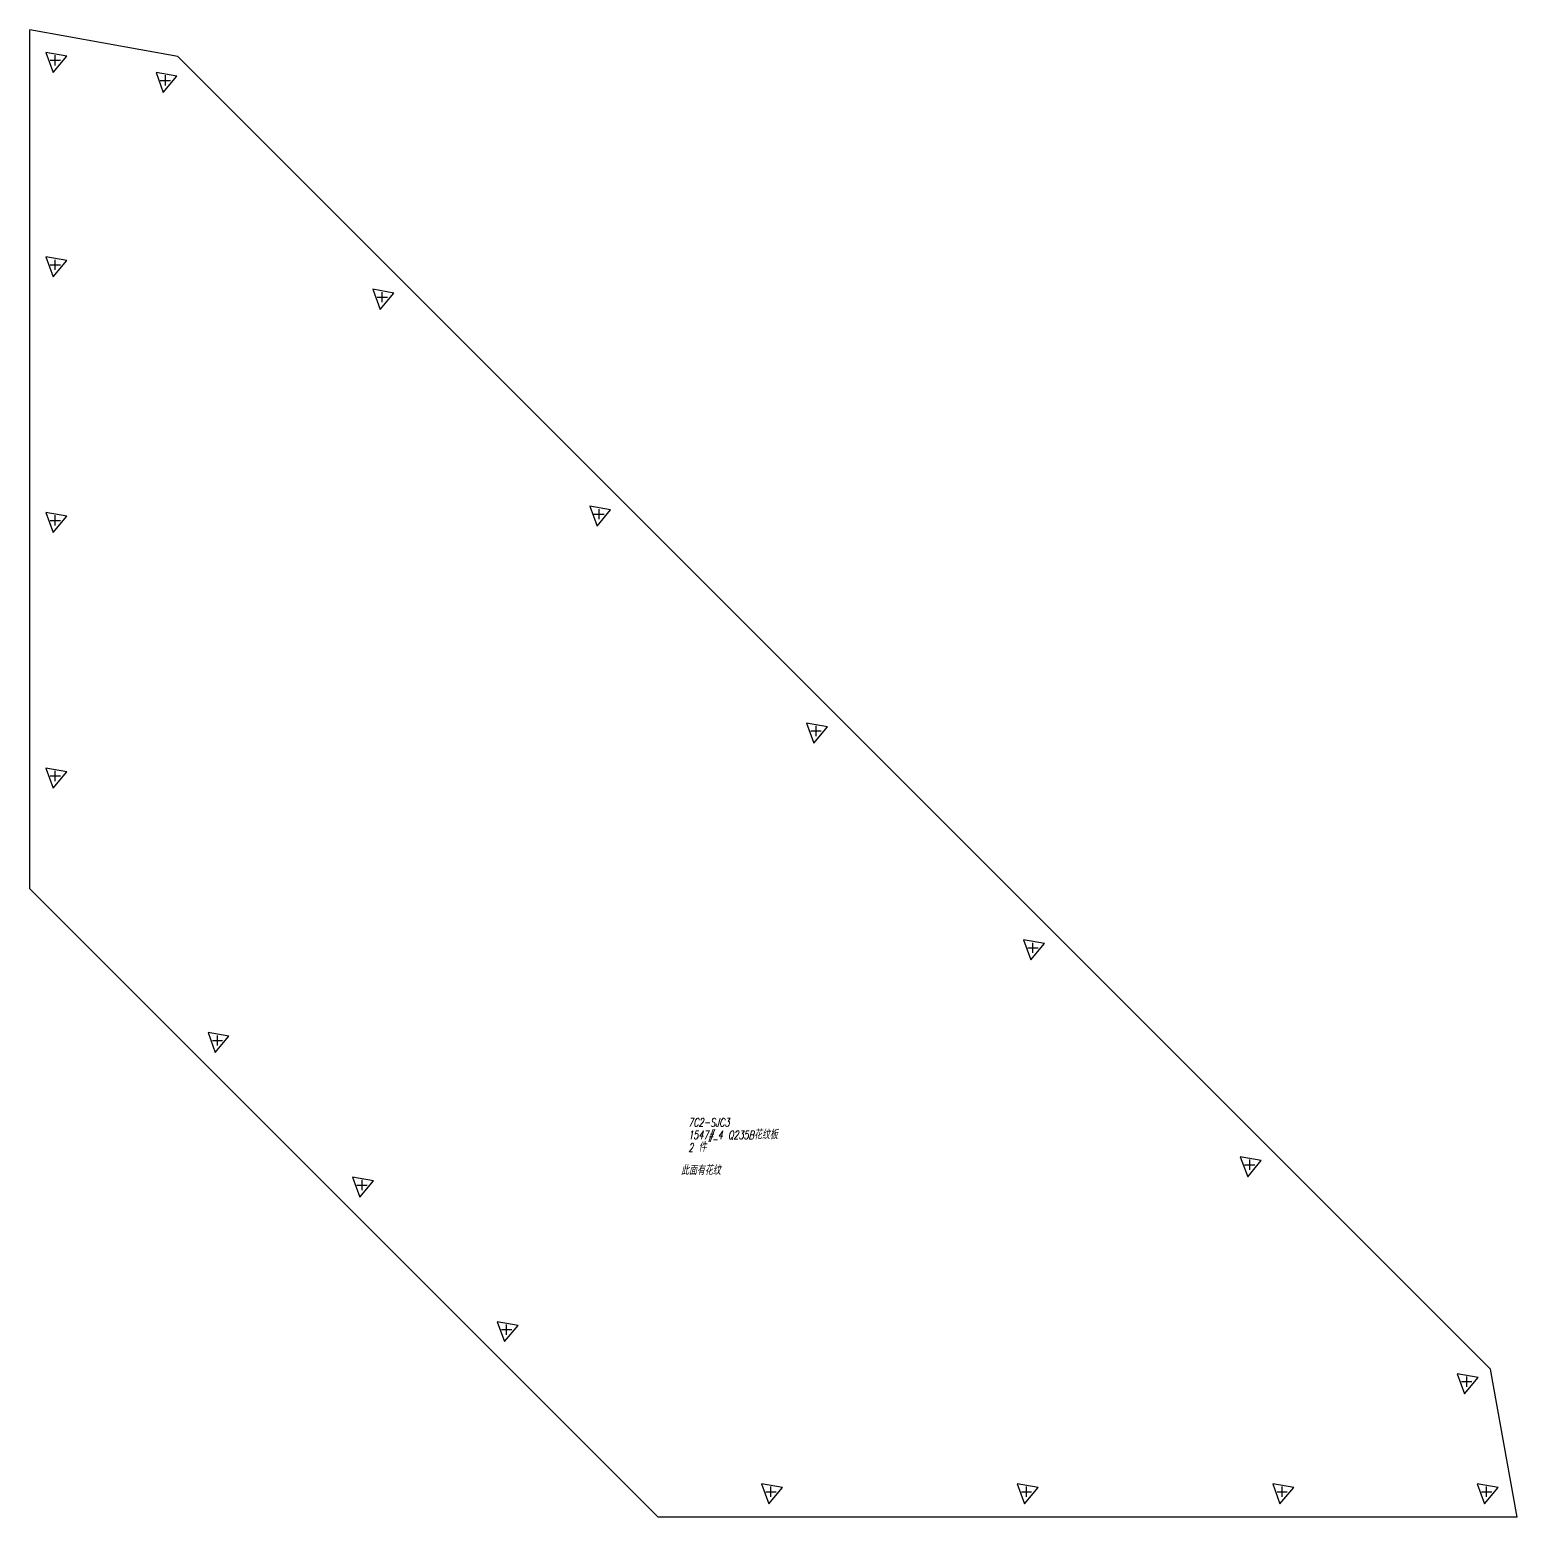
# Model space of a CAD drawing. Header units: millimetres. Extents: x -70.1 to 12, y -14.6 to 1.8.
# Drawn here: x -1.603 to -0.148, y -3.939 to -2.484 of the extents above; entities that cross this region are included whole.
import ezdxf

# ---------------------------------------------------------------- set-up
doc = ezdxf.new("R2010")
doc.units = ezdxf.units.MM
doc.header["$LTSCALE"] = 0.035
doc.header["$PDMODE"] = 2
doc.header["$PDSIZE"] = 0.005
for name, color, linetype in [('22', 7, 'Continuous'), ('7', 7, 'Continuous'), ('文字', 100, 'Continuous'), ('标注', 132, 'Continuous'), ('签名', 141, 'Continuous')]:
    doc.layers.add(name, color=color, linetype=linetype)
doc.styles.add('HZ', font='txt.shx', dxfattribs={"width": 0.7, "oblique": 12, "bigfont": 'hztxt.shx'})

msp = doc.modelspace()

# ---------------------------------------------------------------- linework, layer by layer
at = {"layer": '22', "color": 132, "extrusion": (1, 7.94184e-08, 3.44505e-16)}
msp.add_line((-1.4581, -2.5107, 0), (-1.6029, -2.4844, 0), dxfattribs=at)
at = {"layer": '22', "color": 132}
msp.add_line((-0.1479, -3.9393, -0.0003), (-0.1742, -3.7945, 0), dxfattribs=at)
at = {"layer": '7', "color": 1, "extrusion": (-0.000972221, -3.38445e-05, -1)}
msp.add_line((-1.6029, -3.3248, 0), (-1.6029, -2.4844), dxfattribs=at)
at = {"layer": '7', "color": 1, "extrusion": (1.96417e-05, 1.96417e-05, -1)}
msp.add_line((-1.4581, -2.5107, 0), (-0.1742, -3.7945, 0), dxfattribs=at)
at = {"layer": '7', "color": 1, "extrusion": (0.000694624, 0.000641016, 1)}
msp.add_line((-1.6029, -3.3248, 0), (-0.9882, -3.9394, 0), dxfattribs=at)
at = {"layer": '7', "color": 1, "extrusion": (3.3846e-05, -0.001028, -0.999999)}
msp.add_line((-0.1479, -3.9393, 0), (-0.9882, -3.9394, 0), dxfattribs=at)
at = {"layer": '标注', "color": 1}
for points, elevation in [([(-1.58, -2.5262), (-1.5666, -2.5102), (-1.5871, -2.5066)], 0), ([(-1.4723, -2.5457), (-1.4589, -2.5298), (-1.4794, -2.5262)], 0), ([(-1.58, -2.7262), (-1.5666, -2.7102), (-1.5871, -2.7066)], 0), ([(-1.2602, -2.7579), (-1.2468, -2.7419), (-1.2673, -2.7383)], 0), ([(-1.048, -2.97), (-1.0347, -2.9541), (-1.0552, -2.9505)], 0), ([(-1.58, -2.9762), (-1.5666, -2.9602), (-1.5871, -2.9566)], 0), ([(-0.8359, -3.1821), (-0.8226, -3.1662), (-0.843, -3.1626)], 0), ([(-1.58, -3.2262), (-1.5666, -3.2102), (-1.5871, -3.2066)], 0), ([(-0.6238, -3.3942), (-0.6104, -3.3783), (-0.6309, -3.3747)], 0), ([(-1.4214, -3.4848), (-1.4081, -3.4689), (-1.4285, -3.4653)], 0.0015), ([(-0.4116, -3.6064), (-0.3983, -3.5905), (-0.4188, -3.5869)], 0), ([(-1.28, -3.6262), (-1.2666, -3.6103), (-1.2871, -3.6067)], 0.0015), ([(-1.1386, -3.7676), (-1.1252, -3.7517), (-1.1457, -3.7481)], 0.0015), ([(-0.1995, -3.8185), (-0.1862, -3.8026), (-0.2066, -3.799)], 0), ([(-0.88, -3.9262), (-0.8666, -3.9103), (-0.8871, -3.9067)], 0), ([(-0.63, -3.9262), (-0.6166, -3.9103), (-0.6371, -3.9067)], 0), ([(-0.38, -3.9262), (-0.3666, -3.9103), (-0.3871, -3.9067)], 0), ([(-0.18, -3.9262), (-0.1666, -3.9103), (-0.1871, -3.9067)], -0.0002)]:
    msp.add_lwpolyline(points, close=True, dxfattribs=dict(at, elevation=elevation))
at = {"layer": '签名', "color": 1}
for p in [(-1.5779, -2.5143, 0), (-1.4702, -2.5339, 0), (-1.5779, -2.7143, 0), (-1.2581, -2.746, 0), (-1.046, -2.9582, 0), (-1.5779, -2.9643, 0), (-0.8338, -3.1703, 0), (-1.5779, -3.2143, 0), (-0.6217, -3.3824, 0), (-1.4193, -3.473, 0.0015), (-0.4096, -3.5946, 0), (-1.2779, -3.6144, 0.0015), (-1.1365, -3.7558, 0.0015), (-0.1974, -3.8067, 0), (-0.8779, -3.9144, 0), (-0.6279, -3.9144, 0), (-0.3779, -3.9144, 0), (-0.1779, -3.9144, -0.0002)]:
    msp.add_point(p, dxfattribs=at)

# ---------------------------------------------------------------- texts
at = {"layer": '文字', "color": 1, "style": 'HZ', "oblique": 12, "width": 0.7}
for s, p in [('7C2-SJC3', (-0.9588, -3.5572)), ('1547#_4 Q235B花纹板', (-0.9588, -3.5695)), ('2 件', (-0.9588, -3.5818)), ('此面有花纹', (-0.9659, -3.6044))]:
    msp.add_text(s, height=0.00821, dxfattribs=at).set_placement(p)

doc.saveas('drawing.dxf')
